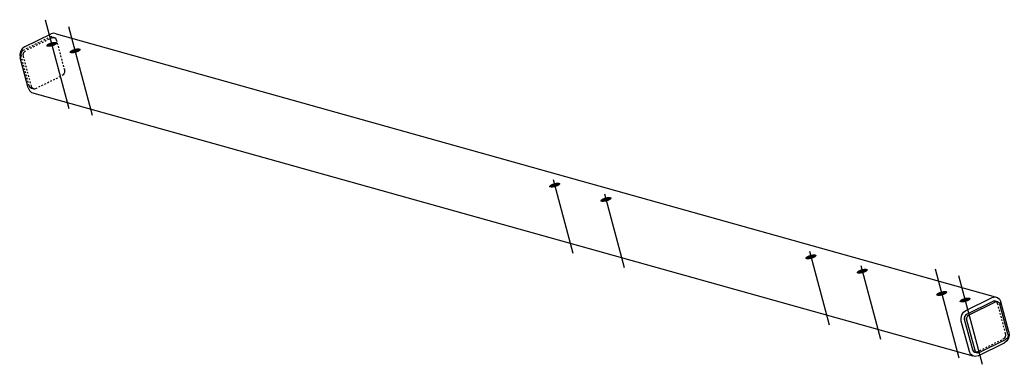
# Model space of a CAD drawing. Header units: millimetres. Extents: x 5 to 17724, y -8 to 412.
# Drawn here: x 16535 to 17724, y -2 to 412 of the extents above; entities that cross this region are included whole.
import ezdxf

# ---------------------------------------------------------------- set-up
doc = ezdxf.new("R2010")
doc.units = ezdxf.units.MM
doc.linetypes.add('DXK_LINE_DOT2', pattern=[3.9198, 1.9599, -1.9599])
doc.layers.add('STÅL', color=7, linetype='Continuous')

msp = doc.modelspace()

# ---------------------------------------------------------------- hatches: boundary and pattern name
at = {"layer": 'STÅL', "linetype": 'Continuous'}
for color, points in [(4, [(16574.3, 379.8), (16572.9, 379.4), (16571.5, 379.2), (16570.2, 379.1), (16569.1, 379.2), (16568.1, 379.3), (16567.4, 379.6), (16567, 380), (16566.9, 380.5), (16567, 381.1), (16567.5, 381.7), (16568.2, 382.3), (16569.2, 382.9), (16570.3, 383.4), (16571.7, 384), (16573, 384.4), (16574.5, 384.7), (16575.8, 384.9), (16577.1, 385), (16578.3, 385), (16579.2, 384.8), (16579.9, 384.5), (16580.3, 384.1), (16580.5, 383.6), (16580.3, 383.1), (16579.8, 382.5), (16579.1, 381.9), (16578.1, 381.3), (16577, 380.7), (16575.7, 380.2)]), (4, [(16602.3, 371.9), (16600.8, 371.6), (16599.5, 371.4), (16598.2, 371.3), (16597, 371.3), (16596.1, 371.5), (16595.4, 371.8), (16595, 372.2), (16594.9, 372.7), (16595, 373.2), (16595.5, 373.8), (16596.2, 374.4), (16597.2, 375), (16598.3, 375.6), (16599.6, 376.1), (16601, 376.5), (16602.4, 376.9), (16603.8, 377.1), (16605.1, 377.2), (16606.3, 377.1), (16607.2, 377), (16607.9, 376.7), (16608.3, 376.3), (16608.4, 375.8), (16608.3, 375.2), (16607.8, 374.6), (16607.1, 374), (16606.1, 373.4), (16605, 372.9), (16603.7, 372.3)]), (96, [(17178.3, 210.6), (17176.9, 210.3), (17175.5, 210.1), (17174.2, 210), (17173.1, 210.1), (17172.1, 210.2), (17171.4, 210.5), (17171, 210.9), (17170.9, 211.4), (17171, 211.9), (17171.5, 212.5), (17172.2, 213.1), (17173.2, 213.8), (17174.3, 214.3), (17175.7, 214.8), (17177, 215.3), (17178.5, 215.6), (17179.8, 215.8), (17181.1, 215.9), (17182.3, 215.8), (17183.2, 215.7), (17183.9, 215.4), (17184.3, 215), (17184.5, 214.5), (17184.3, 214), (17183.8, 213.4), (17183.1, 212.7), (17182.1, 212.1), (17181, 211.6), (17179.7, 211.1)]), (96, [(17239.8, 193.4), (17238.4, 193.1), (17237, 192.9), (17235.7, 192.8), (17234.6, 192.8), (17233.7, 193), (17233, 193.3), (17232.6, 193.7), (17232.4, 194.2), (17232.6, 194.7), (17233.1, 195.3), (17233.8, 195.9), (17234.7, 196.5), (17235.9, 197.1), (17237.2, 197.6), (17238.6, 198), (17240, 198.4), (17241.4, 198.6), (17242.7, 198.6), (17243.8, 198.6), (17244.8, 198.4), (17245.5, 198.1), (17245.9, 197.8), (17246, 197.3), (17245.8, 196.7), (17245.4, 196.1), (17244.7, 195.5), (17243.7, 194.9), (17242.5, 194.3), (17241.2, 193.8)]), (96, [(17486.1, 124.5), (17484.7, 124.1), (17483.3, 123.9), (17482, 123.8), (17480.8, 123.9), (17479.9, 124), (17479.2, 124.3), (17478.8, 124.7), (17478.7, 125.2), (17478.8, 125.8), (17479.3, 126.4), (17480, 127), (17481, 127.6), (17482.1, 128.1), (17483.4, 128.7), (17484.8, 129.1), (17486.3, 129.4), (17487.6, 129.6), (17488.9, 129.7), (17490.1, 129.7), (17491, 129.5), (17491.7, 129.2), (17492.1, 128.8), (17492.2, 128.3), (17492.1, 127.8), (17491.6, 127.2), (17490.9, 126.6), (17489.9, 126), (17488.8, 125.4), (17487.5, 124.9)]), (96, [(17547.6, 107.2), (17546.2, 106.9), (17544.8, 106.7), (17543.5, 106.6), (17542.4, 106.6), (17541.5, 106.8), (17540.8, 107.1), (17540.4, 107.5), (17540.2, 108), (17540.4, 108.5), (17540.9, 109.1), (17541.6, 109.7), (17542.5, 110.3), (17543.7, 110.9), (17545, 111.4), (17546.4, 111.8), (17547.8, 112.2), (17549.2, 112.4), (17550.5, 112.5), (17551.6, 112.4), (17552.6, 112.3), (17553.3, 112), (17553.7, 111.6), (17553.8, 111.1), (17553.6, 110.5), (17553.2, 109.9), (17552.5, 109.3), (17551.5, 108.7), (17550.3, 108.2), (17549, 107.6)]), (4, [(17643.2, 80.5), (17641.7, 80.1), (17640.4, 79.9), (17639.1, 79.8), (17637.9, 79.9), (17637, 80.1), (17636.3, 80.3), (17635.9, 80.7), (17635.8, 81.2), (17635.9, 81.8), (17636.4, 82.4), (17637.1, 83), (17638.1, 83.6), (17639.2, 84.2), (17640.5, 84.7), (17641.9, 85.1), (17643.3, 85.4), (17644.7, 85.6), (17646, 85.7), (17647.2, 85.7), (17648.1, 85.5), (17648.8, 85.2), (17649.2, 84.8), (17649.3, 84.3), (17649.2, 83.8), (17648.7, 83.2), (17648, 82.6), (17647, 82), (17645.9, 81.4), (17644.6, 80.9)]), (4, [(17671.1, 72.6), (17669.7, 72.3), (17668.3, 72.1), (17667.1, 72), (17665.9, 72.1), (17665, 72.2), (17664.3, 72.5), (17663.9, 72.9), (17663.7, 73.4), (17663.9, 73.9), (17664.4, 74.5), (17665.1, 75.1), (17666, 75.8), (17667.2, 76.3), (17668.5, 76.8), (17669.9, 77.3), (17671.3, 77.6), (17672.7, 77.8), (17674, 77.9), (17675.1, 77.8), (17676.1, 77.7), (17676.8, 77.4), (17677.2, 77), (17677.3, 76.5), (17677.1, 76), (17676.7, 75.4), (17676, 74.7), (17675, 74.1), (17673.8, 73.6), (17672.5, 73.1)])]:
    msp.add_hatch(color=color, dxfattribs=at).paths.add_polyline_path(points)

# ---------------------------------------------------------------- linework, layer by layer
at = {"layer": 'STÅL', "color": 4, "linetype": 'Continuous'}
for p, q in [((16565.8, 411.6), (16594.3, 304.9)), ((16593.7, 403.7), (16622.3, 297.1)), ((17634.6, 112.3), (17663.2, 5.6)), ((17662.6, 104.4), (17691.2, -2.2))]:
    msp.add_line(p, q, dxfattribs=at)
at = {"layer": 'STÅL', "color": 2, "linetype": 'Continuous'}
for p, q in [((16541, 379), (16572.7, 394.6)), ((16575.9, 395.4), (16572.7, 394.6)), ((16579, 394.7), (16575.9, 395.4)), ((16579, 394.7), (17709.5, 78.1)), ((16536.1, 373.6), (16535.2, 369.8)), ((16535.2, 369.8), (16535.5, 366)), ((16538.2, 376.8), (16536.1, 373.6)), ((16541, 379), (16538.2, 376.8)), ((16545.3, 329.7), (16535.5, 366)), ((16545.3, 329.7), (16546.8, 326.5)), ((16546.8, 326.5), (16549.3, 324.4)), ((16549.3, 324.4), (17679.7, 7.9)), ((17671.5, 62.5), (17703.2, 78)), ((17672.7, 57.9), (17704.4, 73.5)), ((17672.7, 57.9), (17704.4, 73.5)), ((17675.5, 57.1), (17707.2, 72.7)), ((17703.2, 78), (17706.4, 78.8)), ((17704.4, 73.5), (17705.7, 73.9)), ((17705.7, 73.9), (17706.2, 73.8)), ((17706, 73.9), (17705.8, 73.9)), ((17706, 73.9), (17706.3, 73.8)), ((17706.3, 73.8), (17706.9, 73.8)), ((17706.4, 78.8), (17709.5, 78.1)), ((17706.9, 73.8), (17709.7, 73)), ((17707.2, 72.7), (17708.5, 73.1)), ((17708.5, 73.1), (17709.7, 73)), ((17709.5, 78.1), (17712, 76)), ((17709.7, 73), (17710.9, 72.4)), ((17710.9, 72.4), (17711.8, 71.4)), ((17711.8, 71.4), (17712.4, 70.1)), ((17712, 76), (17713.5, 72.8)), ((17723.2, 36.5), (17713.5, 72.8)), ((17666.6, 57), (17668.6, 60.3)), ((17668.6, 60.3), (17671.5, 62.5)), ((17722.1, 33.8), (17712.4, 70.1)), ((17665.7, 53.3), (17666.6, 57)), ((17666, 49.5), (17665.7, 53.3)), ((17675.7, 13.2), (17666, 49.5)), ((17670, 54.5), (17669.8, 52.9)), ((17669.8, 53.3), (17669.9, 53.7)), ((17669.8, 53.2), (17669.8, 53.3)), ((17669.8, 52.9), (17669.9, 51.4)), ((17679.7, 15.1), (17669.9, 51.4)), ((17679.7, 15.1), (17669.9, 51.4)), ((17670.6, 55.9), (17670, 54.5)), ((17670.2, 55.2), (17670.4, 55.5)), ((17670.2, 54.9), (17670.2, 55.2)), ((17671.5, 57.1), (17670.6, 55.9)), ((17671.3, 56.8), (17671.1, 56.5)), ((17671.3, 56.8), (17671.4, 56.9)), ((17672.7, 57.9), (17671.5, 57.1)), ((17672.6, 52.2), (17672.8, 53.7)), ((17672.7, 50.7), (17672.6, 52.2)), ((17682.5, 14.3), (17672.7, 50.7)), ((17672.8, 53.7), (17673.4, 55.1)), ((17673.4, 55.1), (17674.3, 56.3)), ((17674.3, 56.3), (17675.5, 57.1)), ((17723.2, 36.5), (17723.6, 32.8)), ((17687.6, 11.8), (17719.3, 27.3)), ((17720.6, 25.8), (17717.8, 23.6)), ((17720.5, 28.2), (17719.3, 27.3)), ((17721.4, 29.3), (17720.5, 28.2)), ((17722.6, 29), (17720.6, 25.8)), ((17722, 30.8), (17721.4, 29.3)), ((17722.3, 32.3), (17722, 30.8)), ((17722.1, 33.8), (17722.3, 32.3)), ((17723.6, 32.8), (17722.6, 29)), ((17677.2, 10), (17675.7, 13.2)), ((17679.7, 15.1), (17680.2, 13.8)), ((17680.2, 13.8), (17681.1, 12.8)), ((17680.4, 13.5), (17680.4, 13.7)), ((17680.4, 13.5), (17680.7, 13.3)), ((17681.1, 12.8), (17681.9, 12.4)), ((17681.5, 12.7), (17681.7, 12.5)), ((17681.7, 12.5), (17681.9, 12.4)), ((17682, 12.4), (17682.3, 12.3)), ((17682.3, 12.3), (17685.1, 11.5)), ((17683, 13), (17682.5, 14.3)), ((17683.9, 12), (17683, 13)), ((17685.1, 11.5), (17683.9, 12)), ((17686.1, 8), (17717.8, 23.6)), ((17679.7, 7.9), (17677.2, 10)), ((17682.8, 7.2), (17679.7, 7.9)), ((17686.1, 8), (17682.8, 7.2)), ((17686.4, 11.4), (17685.1, 11.5)), ((17687.6, 11.8), (17686.4, 11.4))]:
    msp.add_line(p, q, dxfattribs=at)
at = {"layer": 'STÅL', "color": 7, "linetype": 'DXK_LINE_DOT2'}
for p, q in [((16539.4, 375.2), (16571.1, 390.8)), ((16573.9, 390), (16542.2, 374.4)), ((16572.4, 391.2), (16571.1, 390.8)), ((16573.7, 391.1), (16572.4, 391.2)), ((16573.7, 391.1), (16576.5, 390.3)), ((16573.9, 390), (16575.2, 390.4)), ((16575.2, 390.4), (16575.8, 390.4)), ((16575.8, 390.4), (16576.5, 390.3)), ((16576.5, 390.3), (16577.1, 390)), ((16577.1, 390), (16577.6, 389.7)), ((16577.6, 389.7), (16578.5, 388.7)), ((16578.5, 388.7), (16579.1, 387.4)), ((16579.1, 387.4), (16588.8, 351.1)), ((16536.7, 371.8), (16536.5, 370.2)), ((16536.5, 370.2), (16536.7, 368.7)), ((16537.3, 373.2), (16536.7, 371.8)), ((16546.4, 332.4), (16536.7, 368.7)), ((16538.3, 374.4), (16537.3, 373.2)), ((16539.4, 375.2), (16538.3, 374.4)), ((16539.3, 369.5), (16539.4, 369.8)), ((16539.5, 368), (16539.3, 369.5)), ((16539.4, 369.8), (16539.5, 371)), ((16539.5, 371), (16539.8, 371.7)), ((16539.8, 371.7), (16540.1, 372.4)), ((16540.1, 372.4), (16541.1, 373.6)), ((16541.1, 373.6), (16542.2, 374.4)), ((16549.2, 331.7), (16539.5, 368)), ((16554.4, 329.1), (16586.1, 344.6)), ((16587.3, 345.5), (16586.1, 344.6)), ((16588.2, 346.6), (16587.3, 345.5)), ((16588.8, 348.1), (16588.2, 346.6)), ((16588.8, 351.1), (16589, 349.6)), ((16589, 349.6), (16588.8, 348.1)), ((16546.4, 332.4), (16547, 331.1)), ((16547, 331.1), (16547.9, 330.1)), ((16547.9, 330.1), (16549, 329.6)), ((16549, 329.6), (16551.8, 328.8)), ((16549.8, 330.3), (16549.2, 331.7)), ((16550.1, 330), (16549.8, 330.3)), ((16550.7, 329.4), (16550.1, 330)), ((16550.7, 329.4), (16551.6, 328.9)), ((16551.6, 328.9), (16551.8, 328.8)), ((16551.8, 328.8), (16552.5, 328.7)), ((16552.5, 328.7), (16553.1, 328.7)), ((16553.1, 328.7), (16554.4, 329.1)), ((17705.8, 73.9), (17704.4, 73.5)), ((17706.2, 73.8), (17706.3, 73.8)), ((17706.3, 73.8), (17707.5, 73.5)), ((17707.5, 73.5), (17707.9, 73.3)), ((17707.9, 73.3), (17708.8, 72.5)), ((17709.6, 70.9), (17708.8, 72.5)), ((17719.3, 34.6), (17709.6, 70.9)), ((17669.9, 51.4), (17669.8, 53.2)), ((17669.9, 53.7), (17670.1, 54.5)), ((17670.1, 54.5), (17670.2, 54.9)), ((17671.1, 56.5), (17670.4, 55.5)), ((17671.4, 56.9), (17672.7, 57.9)), ((17684.8, 12.5), (17716.5, 28.1)), ((17716.5, 28.1), (17718, 29.2)), ((17718, 29.2), (17719, 30.8)), ((17719, 30.8), (17719.4, 32.7)), ((17719.4, 32.7), (17719.3, 34.6)), ((17680.3, 13.8), (17679.7, 15.1)), ((17680.4, 13.7), (17680.3, 13.8)), ((17680.7, 13.3), (17681.3, 12.8)), ((17681.3, 12.8), (17681.5, 12.7)), ((17681.9, 12.4), (17682, 12.4)), ((17681.9, 12.4), (17683.2, 12.1)), ((17683.2, 12.1), (17683.7, 12.3)), ((17683.7, 12.3), (17684.8, 12.5))]:
    msp.add_line(p, q, dxfattribs=at)
at = {"layer": 'STÅL', "color": 96, "linetype": 'Continuous'}
for p, q in [((17175.8, 219.8), (17199.6, 131.3)), ((17237.4, 202.5), (17261.1, 114)), ((17483.6, 133.6), (17507.3, 45.1)), ((17545.2, 116.3), (17568.9, 27.8))]:
    msp.add_line(p, q, dxfattribs=at)

doc.saveas('drawing.dxf')
